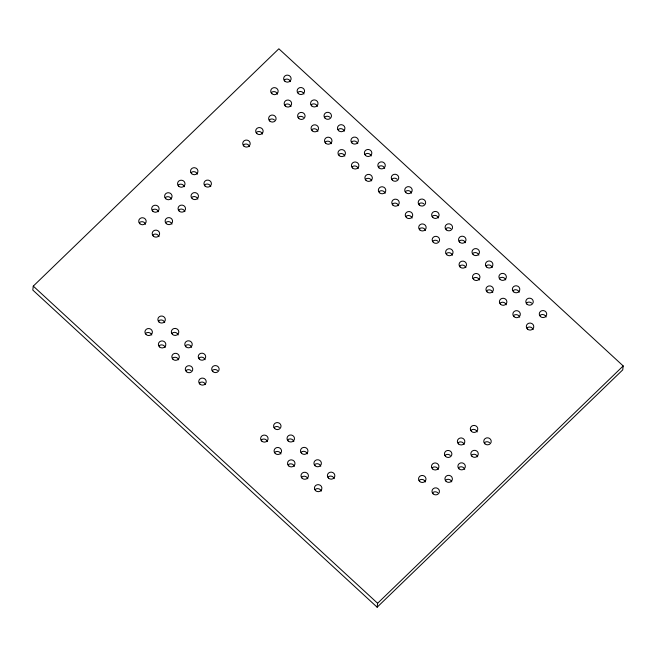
<?xml version="1.0" encoding="UTF-8"?>
<svg xmlns="http://www.w3.org/2000/svg" width="656" height="656" viewBox="0 0 656 656"><rect width="100%" height="100%" fill="white"/><g stroke="black" fill="none" stroke-linecap="round" stroke-linejoin="round"><path stroke-width="0.98" d="M33.276 286.114L32.8 290.059L377.143 607.21L622.724 369.886L623.2 365.941L278.857 48.79L33.276 286.114L377.618 603.274L377.143 607.21M377.618 603.274L623.2 365.941M539.822 315.52A3.739 3.518 6.9 0 1 546.104 317.069M526.883 328.033A3.739 3.518 6.9 0 1 533.156 329.583M526.374 303.129A3.739 3.518 6.9 0 1 531.655 303.105M513.427 315.643A3.739 3.518 6.9 0 1 519.708 317.192M512.918 290.739A3.739 3.518 6.9 0 1 519.199 292.289M499.97 303.252A3.739 3.518 6.9 0 1 506.252 304.802M499.47 278.349A3.739 3.518 6.9 0 1 505.743 279.899M486.522 290.862A3.739 3.518 6.9 0 1 492.795 292.412M486.014 265.959A3.739 3.518 6.9 0 1 492.295 267.509M473.066 278.472A3.739 3.518 6.9 0 1 479.347 280.022M472.558 253.569A3.739 3.518 6.9 0 1 478.839 255.118M459.618 266.082A3.739 3.518 6.9 0 1 465.891 267.632M459.11 241.178A3.739 3.518 6.9 0 1 465.383 242.728M446.162 253.683A3.739 3.518 6.9 0 1 452.443 255.241M445.654 228.788A3.739 3.518 6.9 0 1 450.934 228.764M432.706 241.293A3.739 3.518 6.9 0 1 437.987 241.269M432.206 216.398A3.739 3.518 6.9 0 1 438.479 217.948M419.258 228.903A3.739 3.518 6.9 0 1 425.531 230.453M418.749 204.008A3.739 3.518 6.9 0 1 424.03 203.983M405.802 216.513A3.739 3.518 6.9 0 1 412.083 218.063M405.293 191.618A3.739 3.518 6.9 0 1 411.574 193.167M392.354 204.123A3.739 3.518 6.9 0 1 398.627 205.672M391.845 179.219A3.739 3.518 6.9 0 1 397.126 179.203M378.897 191.732A3.739 3.518 6.9 0 1 385.179 193.282M378.389 166.829A3.739 3.518 6.9 0 1 384.67 168.379M365.441 179.342A3.739 3.518 6.9 0 1 371.722 180.892M364.941 154.439A3.739 3.518 6.9 0 1 371.214 155.989M351.993 166.952A3.739 3.518 6.9 0 1 358.266 168.502M351.485 142.049A3.739 3.518 6.9 0 1 357.766 143.598M338.537 154.562A3.739 3.518 6.9 0 1 344.818 156.112M338.029 129.658A3.739 3.518 6.9 0 1 344.31 131.208M325.089 142.172A3.739 3.518 6.9 0 1 331.362 143.721M324.581 117.268A3.739 3.518 6.9 0 1 329.861 117.244M311.633 129.781A3.739 3.518 6.9 0 1 317.914 131.331M311.124 104.878A3.739 3.518 6.9 0 1 317.406 106.428M298.185 117.391A3.739 3.518 6.9 0 1 303.457 117.367M297.676 92.488A3.739 3.518 6.9 0 1 303.949 94.038M284.729 105.001A3.739 3.518 6.9 0 1 291.01 106.551M284.22 80.098A3.739 3.518 6.9 0 1 290.501 81.647M271.272 92.611A3.739 3.518 6.9 0 1 277.554 94.161M152.733 235.094A3.739 3.518 6.9 0 1 159.006 236.644M139.277 222.704A3.739 3.518 6.9 0 1 145.558 224.254M165.681 222.589A3.739 3.518 6.9 0 1 171.954 224.139M152.225 210.191A3.739 3.518 6.9 0 1 158.506 211.749M178.621 210.076A3.739 3.518 6.9 0 1 184.902 211.626M165.173 197.686A3.739 3.518 6.9 0 1 171.446 199.235M191.568 197.563A3.739 3.518 6.9 0 1 197.85 199.112M178.112 185.172A3.739 3.518 6.9 0 1 184.393 186.722M204.516 185.049A3.739 3.518 6.9 0 1 210.789 186.607M191.06 172.659A3.739 3.518 6.9 0 1 197.341 174.209M212.249 370.55A3.739 3.518 6.9 0 1 217.53 370.525M199.309 383.063A3.739 3.518 6.9 0 1 205.582 384.613M198.801 358.16A3.739 3.518 6.9 0 1 205.074 359.709M185.853 370.673A3.739 3.518 6.9 0 1 191.134 370.648M185.345 345.769A3.739 3.518 6.9 0 1 191.626 347.319M172.397 358.283A3.739 3.518 6.9 0 1 178.678 359.832M171.897 333.379A3.739 3.518 6.9 0 1 178.17 334.929M158.949 345.892A3.739 3.518 6.9 0 1 165.222 347.442M158.44 320.989A3.739 3.518 6.9 0 1 164.722 322.539M145.493 333.494A3.739 3.518 6.9 0 1 151.774 335.044M327.943 477.109A3.739 3.518 6.9 0 1 334.224 478.659M315.003 489.622A3.739 3.518 6.9 0 1 321.276 491.172M314.495 464.719A3.739 3.518 6.9 0 1 320.768 466.268M301.547 477.232A3.739 3.518 6.9 0 1 307.828 478.782M301.038 452.328A3.739 3.518 6.9 0 1 307.32 453.878M288.091 464.842A3.739 3.518 6.9 0 1 294.372 466.391M287.59 439.938A3.739 3.518 6.9 0 1 293.863 441.488M274.643 452.451A3.739 3.518 6.9 0 1 280.924 454.001M274.134 427.548A3.739 3.518 6.9 0 1 279.415 427.523M261.186 440.061A3.739 3.518 6.9 0 1 267.468 441.611M470.877 430.393A3.739 3.518 6.9 0 1 477.158 431.943M484.333 442.784A3.739 3.518 6.9 0 1 489.614 442.759M457.937 442.898A3.739 3.518 6.9 0 1 464.21 444.448M471.385 455.289A3.739 3.518 6.9 0 1 477.666 456.838M444.989 455.412A3.739 3.518 6.9 0 1 450.27 455.387M458.446 467.802A3.739 3.518 6.9 0 1 464.719 469.352M432.042 467.925A3.739 3.518 6.9 0 1 438.323 469.475M445.498 480.315A3.739 3.518 6.9 0 1 451.771 481.865M419.094 480.43A3.739 3.518 6.9 0 1 425.375 481.98M432.55 492.82A3.739 3.518 6.9 0 1 437.831 492.795M269.19 120.007A3.739 3.518 6.9 0 1 274.47 119.991M256.25 132.52A3.739 3.518 6.9 0 1 262.523 134.07M243.302 145.033A3.739 3.518 6.9 0 1 249.583 146.583M540.405 316.561A3.739 3.518 6.9 0 0 546.62 314.954A3.739 3.518 6.9 0 0 541.954 310.665A3.739 3.518 6.9 0 0 540.405 316.561M527.457 329.074A3.739 3.518 6.9 0 0 533.672 327.467A3.739 3.518 6.9 0 0 529.015 323.17A3.739 3.518 6.9 0 0 527.457 329.074M526.948 304.171A3.739 3.518 6.9 0 0 533.164 302.564A3.739 3.518 6.9 0 0 528.506 298.275A3.739 3.518 6.9 0 0 526.948 304.171M514.001 316.684A3.739 3.518 6.9 0 0 520.216 315.077A3.739 3.518 6.9 0 0 515.559 310.78A3.739 3.518 6.9 0 0 514.001 316.684M513.5 291.781A3.739 3.518 6.9 0 0 519.708 290.173A3.739 3.518 6.9 0 0 515.05 285.885A3.739 3.518 6.9 0 0 513.5 291.781M500.553 304.294A3.739 3.518 6.9 0 0 506.768 302.687A3.739 3.518 6.9 0 0 502.102 298.39A3.739 3.518 6.9 0 0 500.553 304.294M500.044 279.39A3.739 3.518 6.9 0 0 506.26 277.783A3.739 3.518 6.9 0 0 501.602 273.495A3.739 3.518 6.9 0 0 500.044 279.39M487.096 291.904A3.739 3.518 6.9 0 0 493.312 290.296A3.739 3.518 6.9 0 0 488.654 286A3.739 3.518 6.9 0 0 487.096 291.904M486.588 267A3.739 3.518 6.9 0 0 492.804 265.393A3.739 3.518 6.9 0 0 488.146 261.096A3.739 3.518 6.9 0 0 486.588 267M473.648 279.513A3.739 3.518 6.9 0 0 479.856 277.906A3.739 3.518 6.9 0 0 475.198 273.609A3.739 3.518 6.9 0 0 473.648 279.513M473.14 254.61A3.739 3.518 6.9 0 0 479.356 253.003A3.739 3.518 6.9 0 0 474.69 248.706A3.739 3.518 6.9 0 0 473.14 254.61M460.192 267.123A3.739 3.518 6.9 0 0 466.408 265.516A3.739 3.518 6.9 0 0 461.75 261.219A3.739 3.518 6.9 0 0 460.192 267.123M459.684 242.22A3.739 3.518 6.9 0 0 465.899 240.613A3.739 3.518 6.9 0 0 461.242 236.316A3.739 3.518 6.9 0 0 459.684 242.22M446.744 254.725A3.739 3.518 6.9 0 0 452.952 253.118A3.739 3.518 6.9 0 0 448.294 248.829A3.739 3.518 6.9 0 0 446.744 254.725M446.236 229.83A3.739 3.518 6.9 0 0 452.443 228.222A3.739 3.518 6.9 0 0 447.786 223.926A3.739 3.518 6.9 0 0 446.236 229.83M433.288 242.335A3.739 3.518 6.9 0 0 439.504 240.727A3.739 3.518 6.9 0 0 434.838 236.439A3.739 3.518 6.9 0 0 433.288 242.335M432.78 217.439A3.739 3.518 6.9 0 0 438.995 215.832A3.739 3.518 6.9 0 0 434.338 211.535A3.739 3.518 6.9 0 0 432.78 217.439M419.832 229.944A3.739 3.518 6.9 0 0 426.047 228.337A3.739 3.518 6.9 0 0 421.39 224.049A3.739 3.518 6.9 0 0 419.832 229.944M419.323 205.049A3.739 3.518 6.9 0 0 425.539 203.442A3.739 3.518 6.9 0 0 420.881 199.145A3.739 3.518 6.9 0 0 419.323 205.049M406.384 217.554A3.739 3.518 6.9 0 0 412.599 215.947A3.739 3.518 6.9 0 0 407.934 211.658A3.739 3.518 6.9 0 0 406.384 217.554M405.875 192.651A3.739 3.518 6.9 0 0 412.091 191.052A3.739 3.518 6.9 0 0 407.425 186.755A3.739 3.518 6.9 0 0 405.875 192.651M392.928 205.164A3.739 3.518 6.9 0 0 399.143 203.557A3.739 3.518 6.9 0 0 394.486 199.268A3.739 3.518 6.9 0 0 392.928 205.164M392.419 180.261A3.739 3.518 6.9 0 0 398.635 178.653A3.739 3.518 6.9 0 0 393.977 174.365A3.739 3.518 6.9 0 0 392.419 180.261M379.48 192.774A3.739 3.518 6.9 0 0 385.687 191.167A3.739 3.518 6.9 0 0 381.029 186.878A3.739 3.518 6.9 0 0 379.48 192.774M378.971 167.87A3.739 3.518 6.9 0 0 385.187 166.263A3.739 3.518 6.9 0 0 380.521 161.975A3.739 3.518 6.9 0 0 378.971 167.87M366.023 180.384A3.739 3.518 6.9 0 0 372.239 178.776A3.739 3.518 6.9 0 0 367.573 174.488A3.739 3.518 6.9 0 0 366.023 180.384M365.515 155.48A3.739 3.518 6.9 0 0 371.731 153.873A3.739 3.518 6.9 0 0 367.073 149.584A3.739 3.518 6.9 0 0 365.515 155.48M352.567 167.993A3.739 3.518 6.9 0 0 358.783 166.386A3.739 3.518 6.9 0 0 354.125 162.098A3.739 3.518 6.9 0 0 352.567 167.993M352.067 143.09A3.739 3.518 6.9 0 0 358.274 141.483A3.739 3.518 6.9 0 0 353.617 137.194A3.739 3.518 6.9 0 0 352.067 143.09M339.119 155.603A3.739 3.518 6.9 0 0 345.335 153.996A3.739 3.518 6.9 0 0 340.669 149.699A3.739 3.518 6.9 0 0 339.119 155.603M338.611 130.7A3.739 3.518 6.9 0 0 344.826 129.093A3.739 3.518 6.9 0 0 340.161 124.804A3.739 3.518 6.9 0 0 338.611 130.7M325.663 143.213A3.739 3.518 6.9 0 0 331.879 141.606A3.739 3.518 6.9 0 0 327.221 137.309A3.739 3.518 6.9 0 0 325.663 143.213M325.155 118.31A3.739 3.518 6.9 0 0 331.37 116.702A3.739 3.518 6.9 0 0 326.713 112.414A3.739 3.518 6.9 0 0 325.155 118.31M312.215 130.823A3.739 3.518 6.9 0 0 318.422 129.216A3.739 3.518 6.9 0 0 313.765 124.919A3.739 3.518 6.9 0 0 312.215 130.823M311.707 105.919A3.739 3.518 6.9 0 0 317.922 104.312A3.739 3.518 6.9 0 0 313.256 100.024A3.739 3.518 6.9 0 0 311.707 105.919M298.759 118.433A3.739 3.518 6.9 0 0 304.974 116.825A3.739 3.518 6.9 0 0 300.309 112.529A3.739 3.518 6.9 0 0 298.759 118.433M298.25 93.529A3.739 3.518 6.9 0 0 304.466 91.922A3.739 3.518 6.9 0 0 299.808 87.633A3.739 3.518 6.9 0 0 298.25 93.529M285.303 106.042A3.739 3.518 6.9 0 0 291.518 104.435A3.739 3.518 6.9 0 0 286.861 100.138A3.739 3.518 6.9 0 0 285.303 106.042M284.802 81.139A3.739 3.518 6.9 0 0 291.01 79.532A3.739 3.518 6.9 0 0 286.352 75.235A3.739 3.518 6.9 0 0 284.802 81.139M271.855 93.652A3.739 3.518 6.9 0 0 278.07 92.045A3.739 3.518 6.9 0 0 273.404 87.748A3.739 3.518 6.9 0 0 271.855 93.652M153.307 236.135A3.739 3.518 6.9 0 0 159.523 234.528A3.739 3.518 6.9 0 0 154.865 230.24A3.739 3.518 6.9 0 0 153.307 236.135M139.859 223.745A3.739 3.518 6.9 0 0 146.067 222.138A3.739 3.518 6.9 0 0 141.409 217.849A3.739 3.518 6.9 0 0 139.859 223.745M166.255 223.622A3.739 3.518 6.9 0 0 172.471 222.023A3.739 3.518 6.9 0 0 167.805 217.726A3.739 3.518 6.9 0 0 166.255 223.622M152.799 211.232A3.739 3.518 6.9 0 0 159.014 209.625A3.739 3.518 6.9 0 0 154.357 205.336A3.739 3.518 6.9 0 0 152.799 211.232M179.203 211.117A3.739 3.518 6.9 0 0 185.418 209.51A3.739 3.518 6.9 0 0 180.753 205.213A3.739 3.518 6.9 0 0 179.203 211.117M165.747 198.727A3.739 3.518 6.9 0 0 171.962 197.12A3.739 3.518 6.9 0 0 167.305 192.823A3.739 3.518 6.9 0 0 165.747 198.727M192.151 198.604A3.739 3.518 6.9 0 0 198.358 196.997A3.739 3.518 6.9 0 0 193.7 192.708A3.739 3.518 6.9 0 0 192.151 198.604M178.694 186.214A3.739 3.518 6.9 0 0 184.91 184.607A3.739 3.518 6.9 0 0 180.244 180.318A3.739 3.518 6.9 0 0 178.694 186.214M205.09 186.091A3.739 3.518 6.9 0 0 211.306 184.484A3.739 3.518 6.9 0 0 206.648 180.195A3.739 3.518 6.9 0 0 205.09 186.091M191.642 173.701A3.739 3.518 6.9 0 0 197.85 172.093A3.739 3.518 6.9 0 0 193.192 167.805A3.739 3.518 6.9 0 0 191.642 173.701M212.831 371.591A3.739 3.518 6.9 0 0 219.047 369.984A3.739 3.518 6.9 0 0 214.381 365.695A3.739 3.518 6.9 0 0 212.831 371.591M199.883 384.104A3.739 3.518 6.9 0 0 206.099 382.497A3.739 3.518 6.9 0 0 201.441 378.2A3.739 3.518 6.9 0 0 199.883 384.104M199.375 359.201A3.739 3.518 6.9 0 0 205.59 357.594A3.739 3.518 6.9 0 0 200.933 353.305A3.739 3.518 6.9 0 0 199.375 359.201M186.427 371.714A3.739 3.518 6.9 0 0 192.643 370.107A3.739 3.518 6.9 0 0 187.985 365.81A3.739 3.518 6.9 0 0 186.427 371.714M185.927 346.811A3.739 3.518 6.9 0 0 192.134 345.204A3.739 3.518 6.9 0 0 187.477 340.907A3.739 3.518 6.9 0 0 185.927 346.811M172.979 359.324A3.739 3.518 6.9 0 0 179.195 357.717A3.739 3.518 6.9 0 0 174.529 353.42A3.739 3.518 6.9 0 0 172.979 359.324M172.471 334.421A3.739 3.518 6.9 0 0 178.686 332.813A3.739 3.518 6.9 0 0 174.029 328.517A3.739 3.518 6.9 0 0 172.471 334.421M159.523 346.926A3.739 3.518 6.9 0 0 165.738 345.327A3.739 3.518 6.9 0 0 161.081 341.03A3.739 3.518 6.9 0 0 159.523 346.926M159.014 322.03A3.739 3.518 6.9 0 0 165.23 320.423A3.739 3.518 6.9 0 0 160.572 316.126A3.739 3.518 6.9 0 0 159.014 322.03M146.075 334.535A3.739 3.518 6.9 0 0 152.282 332.928A3.739 3.518 6.9 0 0 147.625 328.64A3.739 3.518 6.9 0 0 146.075 334.535M328.525 478.15A3.739 3.518 6.9 0 0 334.74 476.543A3.739 3.518 6.9 0 0 330.075 472.254A3.739 3.518 6.9 0 0 328.525 478.15M315.577 490.663A3.739 3.518 6.9 0 0 321.793 489.056A3.739 3.518 6.9 0 0 317.135 484.759A3.739 3.518 6.9 0 0 315.577 490.663M315.069 465.76A3.739 3.518 6.9 0 0 321.284 464.153A3.739 3.518 6.9 0 0 316.627 459.864A3.739 3.518 6.9 0 0 315.069 465.76M302.129 478.273A3.739 3.518 6.9 0 0 308.336 476.666A3.739 3.518 6.9 0 0 303.679 472.369A3.739 3.518 6.9 0 0 302.129 478.273M301.621 453.37A3.739 3.518 6.9 0 0 307.836 451.763A3.739 3.518 6.9 0 0 303.17 447.474A3.739 3.518 6.9 0 0 301.621 453.37M288.673 465.883A3.739 3.518 6.9 0 0 294.888 464.276A3.739 3.518 6.9 0 0 290.223 459.979A3.739 3.518 6.9 0 0 288.673 465.883M288.164 440.98A3.739 3.518 6.9 0 0 294.38 439.372A3.739 3.518 6.9 0 0 289.722 435.084A3.739 3.518 6.9 0 0 288.164 440.98M275.217 453.493A3.739 3.518 6.9 0 0 281.432 451.886A3.739 3.518 6.9 0 0 276.775 447.589A3.739 3.518 6.9 0 0 275.217 453.493M274.716 428.589A3.739 3.518 6.9 0 0 280.924 426.982A3.739 3.518 6.9 0 0 276.266 422.694A3.739 3.518 6.9 0 0 274.716 428.589M261.769 441.103A3.739 3.518 6.9 0 0 267.984 439.495A3.739 3.518 6.9 0 0 263.318 435.199A3.739 3.518 6.9 0 0 261.769 441.103M471.459 431.435A3.739 3.518 6.9 0 0 477.675 429.828A3.739 3.518 6.9 0 0 473.009 425.531A3.739 3.518 6.9 0 0 471.459 431.435M484.915 443.825A3.739 3.518 6.9 0 0 491.123 442.218A3.739 3.518 6.9 0 0 486.465 437.921A3.739 3.518 6.9 0 0 484.915 443.825M458.511 443.94A3.739 3.518 6.9 0 0 464.727 442.333A3.739 3.518 6.9 0 0 460.069 438.044A3.739 3.518 6.9 0 0 458.511 443.94M471.967 456.33A3.739 3.518 6.9 0 0 478.183 454.723A3.739 3.518 6.9 0 0 473.517 450.434A3.739 3.518 6.9 0 0 471.967 456.33M445.563 456.453A3.739 3.518 6.9 0 0 451.779 454.846A3.739 3.518 6.9 0 0 447.121 450.557A3.739 3.518 6.9 0 0 445.563 456.453M459.02 468.843A3.739 3.518 6.9 0 0 465.235 467.236A3.739 3.518 6.9 0 0 460.578 462.947A3.739 3.518 6.9 0 0 459.02 468.843M432.624 468.966A3.739 3.518 6.9 0 0 438.831 467.359A3.739 3.518 6.9 0 0 434.174 463.062A3.739 3.518 6.9 0 0 432.624 468.966M446.072 481.356A3.739 3.518 6.9 0 0 452.287 479.749A3.739 3.518 6.9 0 0 447.63 475.452A3.739 3.518 6.9 0 0 446.072 481.356M419.676 481.471A3.739 3.518 6.9 0 0 425.892 479.864A3.739 3.518 6.9 0 0 421.226 475.575A3.739 3.518 6.9 0 0 419.676 481.471M433.132 493.861A3.739 3.518 6.9 0 0 439.34 492.254A3.739 3.518 6.9 0 0 434.682 487.966A3.739 3.518 6.9 0 0 433.132 493.861M269.772 121.048A3.739 3.518 6.9 0 0 275.987 119.441A3.739 3.518 6.9 0 0 271.322 115.153A3.739 3.518 6.9 0 0 269.772 121.048M256.824 133.562A3.739 3.518 6.9 0 0 263.04 131.954A3.739 3.518 6.9 0 0 258.382 127.666A3.739 3.518 6.9 0 0 256.824 133.562M243.876 146.075A3.739 3.518 6.9 0 0 250.092 144.468A3.739 3.518 6.9 0 0 245.434 140.171A3.739 3.518 6.9 0 0 243.876 146.075"/></g></svg>
